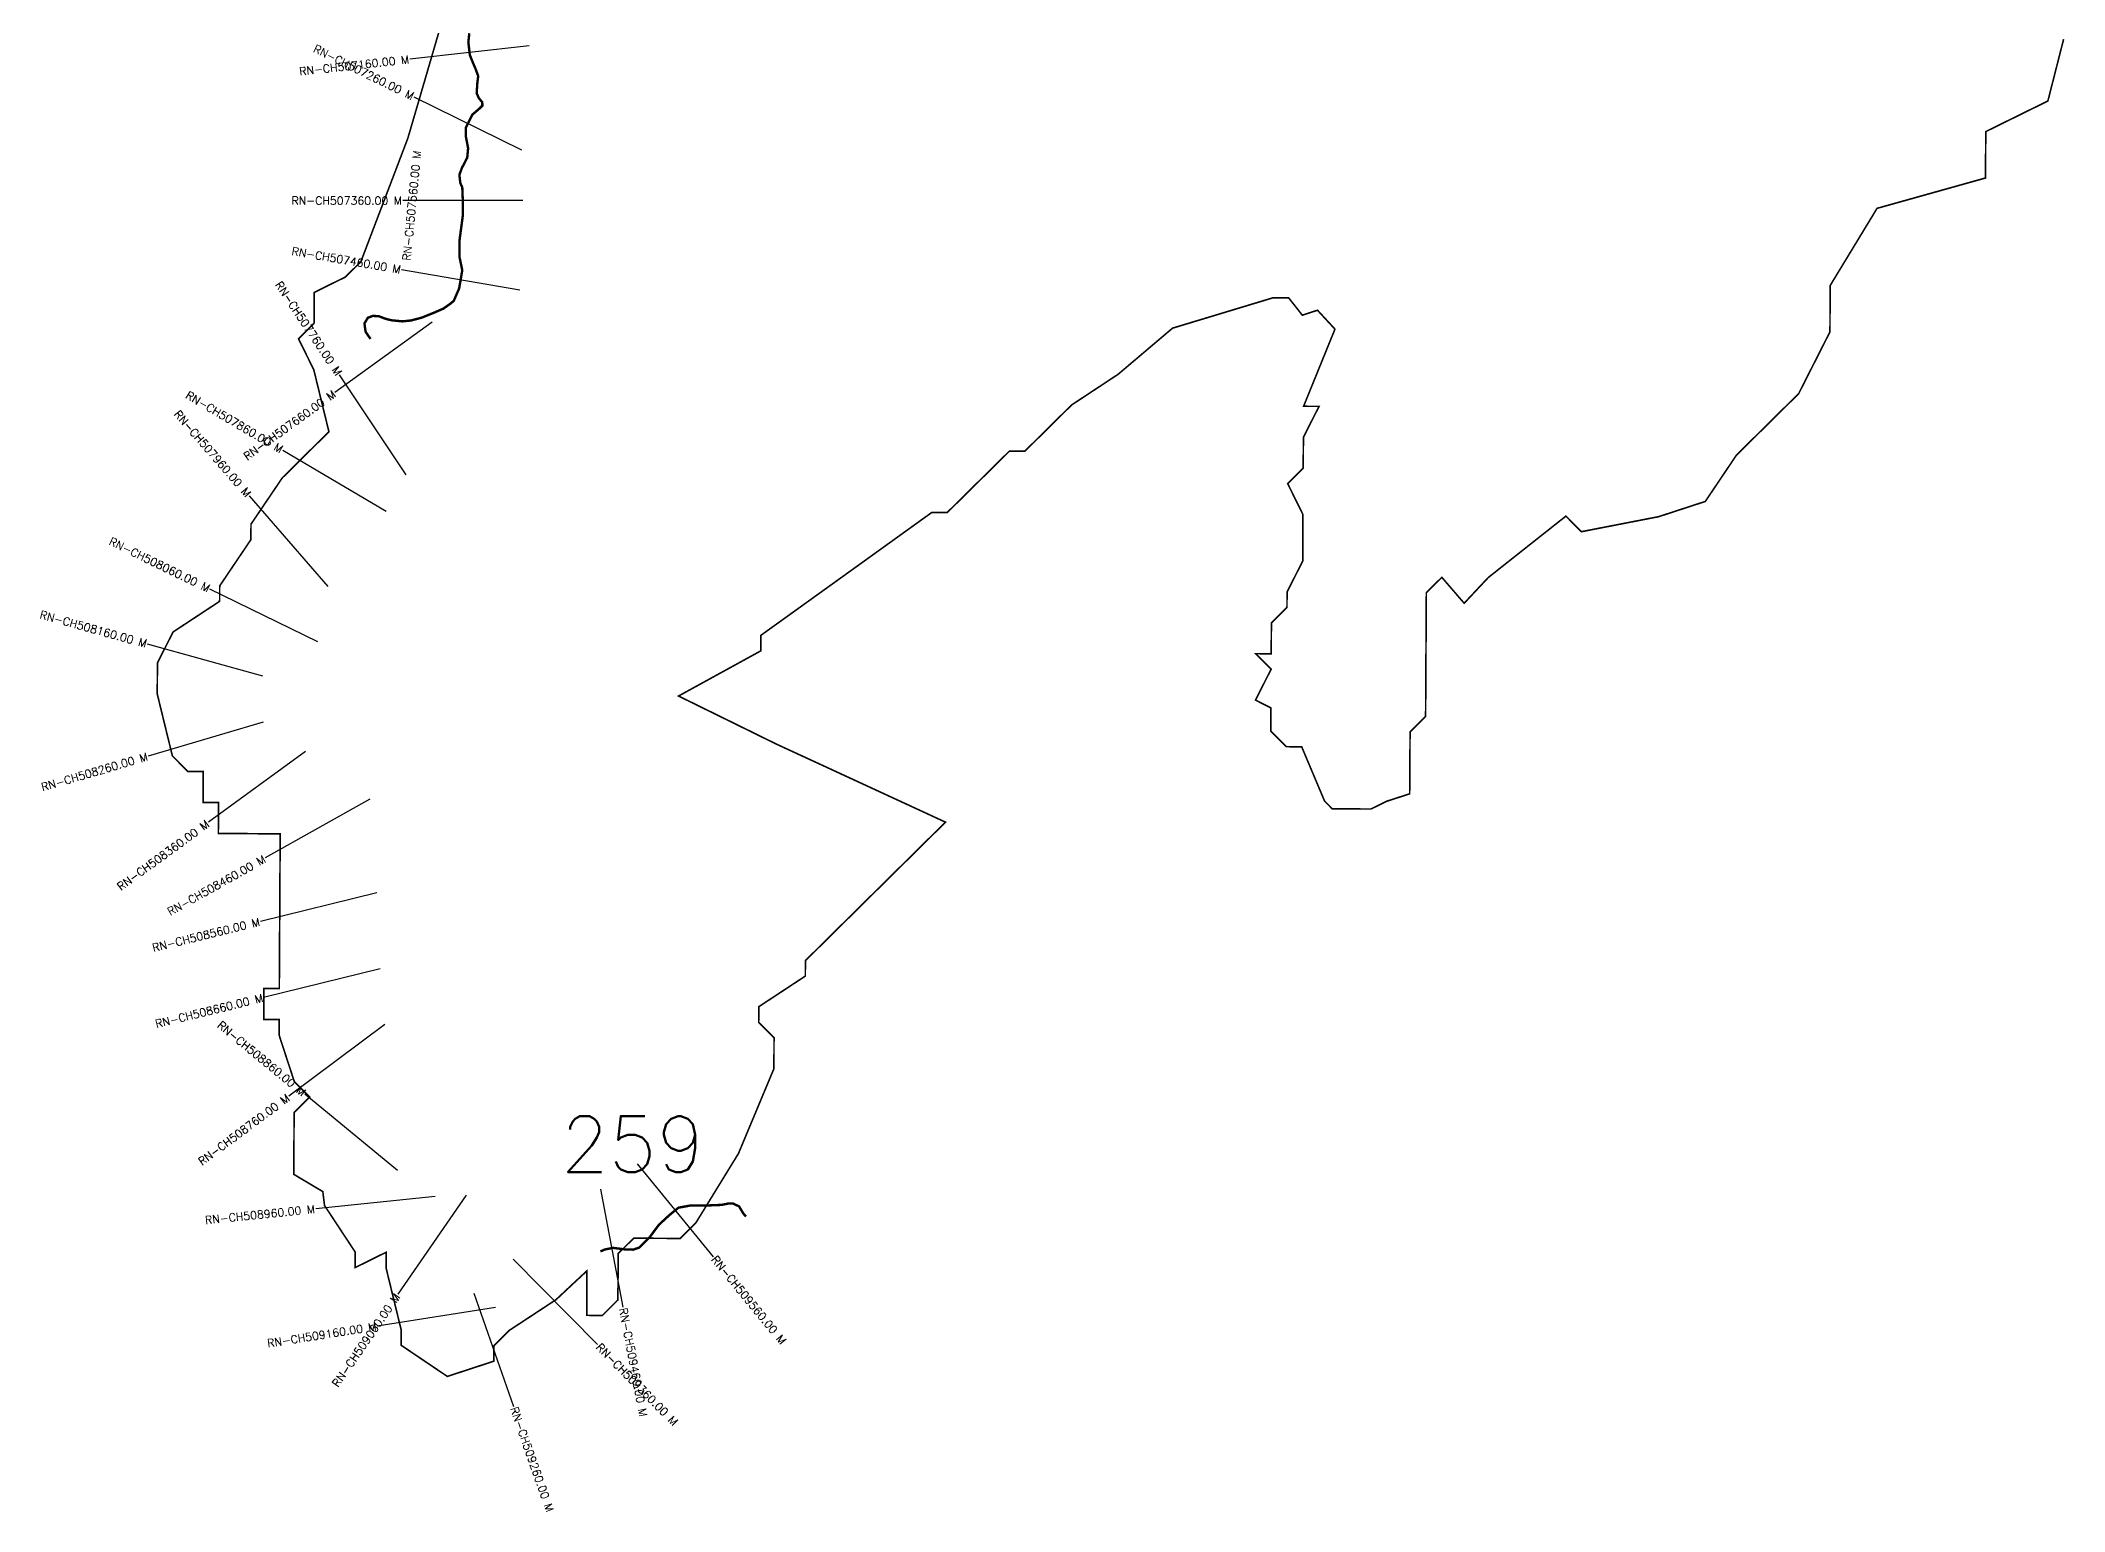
# Model space of a CAD drawing. Header units: metres. Extents: x 314067 to 316756, y 1882384 to 1885956.
# Drawn here: x 314067 to 316597, y 1882384 to 1884222 of the extents above; entities that cross this region are included whole.
import ezdxf
from ezdxf.enums import TextEntityAlignment as Align

# ---------------------------------------------------------------- set-up
doc = ezdxf.new("R2010")
doc.units = ezdxf.units.M
for name, color, linetype in [('CS', 134, 'Continuous'), ('CSMark', 6, 'Continuous'), ('NATURALLY PROTECTED', 3, 'Continuous')]:
    doc.layers.add(name, color=color, linetype=linetype)
doc.styles.get("Standard").update_dxf_attribs({"font": 'simplex.shx'})

msp = doc.modelspace()

# ---------------------------------------------------------------- linework, layer by layer
at = {"color": 6, "const_width": 2, "flags": 128}
msp.add_lwpolyline([(316596.1, 1884224), (316576.4, 1884146.7), (316498.8, 1884108.5), (316498.4, 1884050.5), (316362.9, 1884012.6), (316304.3, 1883916.2), (316304, 1883858.2), (316264.9, 1883781.1), (316187.1, 1883704.2), (316148.2, 1883646.4), (316090, 1883627.4), (315993.3, 1883608.6), (315974, 1883628.1), (315876.9, 1883551.3), (315846.8, 1883519.2), (315818.9, 1883551.6), (315799.5, 1883532.4), (315798.6, 1883377.7), (315779.2, 1883358.5), (315778.7, 1883281.1), (315749.6, 1883271.7), (315730.3, 1883262.1), (315681.9, 1883262.4), (315672.3, 1883272.1), (315643.7, 1883339.9), (315624.4, 1883340), (315605.1, 1883359.4), (315605.3, 1883388.5), (315586, 1883398.2), (315605.5, 1883436.8), (315586.3, 1883456.2), (315605.6, 1883456.1), (315605.9, 1883494.8), (315625.3, 1883514), (315625.5, 1883533.4), (315645, 1883571.9), (315645.3, 1883630), (315626.2, 1883668.7), (315645.6, 1883688), (315645.9, 1883726.6), (315665.4, 1883765.2), (315646.1, 1883765.3), (315685.3, 1883861.7), (315663.5, 1883885.3), (315644.5, 1883879.1), (315627.5, 1883900.7), (315607.7, 1883900.8), (315482.3, 1883862.9), (315414.3, 1883805.3), (315356.1, 1883766.9), (315297.7, 1883709.2), (315278.4, 1883709.3), (315200.6, 1883632.5), (315181.3, 1883632.6), (315074.5, 1883555.8), (314967.7, 1883479.1), (314967.6, 1883459.7), (314864.8, 1883403.3), (314959.9, 1883356.6), (314986.3, 1883343.6), (315041, 1883318.4), (315198.5, 1883245.7), (315023.4, 1883072.7), (315023.3, 1883053.4), (314965.1, 1883015.1), (314965, 1882995.7), (314984.2, 1882976.3), (314984, 1882937.6), (314939.7, 1882831.7), (314886.3, 1882744.8), (314866.8, 1882725.6), (314808.8, 1882725.9), (314789.4, 1882706.7), (314789, 1882648.7), (314769.6, 1882629.4), (314750.2, 1882629.5), (314750.2, 1882685), (314735.1, 1882671), (314711.7, 1882649.1), (314653.4, 1882610.8), (314634, 1882591.6), (314633.9, 1882572.2), (314575.8, 1882553.2), (314518, 1882592.2), (314518.1, 1882611.5), (314499.2, 1882688.9), (314499.3, 1882708.3), (314460.6, 1882689.2), (314460.7, 1882708.5), (314422.3, 1882766.8), (314420.2, 1882784.1), (314383.9, 1882805.7), (314384.3, 1882883), (314403.8, 1882902.2), (314384.5, 1882921.7), (314365.5, 1882979.8), (314365.6, 1882999.1), (314346.3, 1882999.2), (314346.5, 1883037.9), (314365.8, 1883037.9), (314366.9, 1883231.1), (314289.6, 1883231.6), (314289.8, 1883270.2), (314270.5, 1883270.4), (314270.7, 1883309), (314251.4, 1883309.1), (314232.1, 1883328.6), (314213.2, 1883406), (314213.5, 1883444.7), (314233, 1883483.3), (314291.2, 1883521.6), (314291.3, 1883540.9), (314330.3, 1883598.7), (314330.4, 1883618), (314369.5, 1883675.8), (314427.8, 1883733.5), (314408.9, 1883810.9), (314389.8, 1883849.7), (314409.2, 1883868.9), (314409.5, 1883907.6), (314448.2, 1883926.7), (314467.7, 1883945.9), (314476.8, 1883969.8), (314501.7, 1884035.2), (314511.1, 1884059.8), (314526.5, 1884100.3), (314566, 1884235.4)], dxfattribs=at)
at = {"layer": 'CS'}
for p, q in [((314678.1, 1884215.6), (314529, 1884199)), ((314668.8, 1884085.4), (314534.2, 1884151.6)), ((314670.1, 1884022.2), (314520.1, 1884022.2)), ((314666.3, 1883910.3), (314518.5, 1883935.8)), ((314556.9, 1883870.6), (314435.4, 1883782.7)), ((314524.4, 1883679.5), (314441.2, 1883804.4)), ((314499.2, 1883633.9), (314370, 1883710)), ((314426.7, 1883540), (314328.4, 1883653.3)), ((314414, 1883471), (314279.1, 1883536.6)), ((314345.4, 1883428.1), (314200.9, 1883468.2)), ((314345.8, 1883370.7), (314201.9, 1883328.3)), ((314398.4, 1883334), (314277.2, 1883245.6)), ((314479.1, 1883274.5), (314348.3, 1883201)), ((314487.9, 1883157.6), (314342.2, 1883121.7)), ((314491.7, 1883062.6), (314346, 1883026.7)), ((314497.9, 1882992.9), (314377.7, 1882903.3)), ((314513.6, 1882810.5), (314397.9, 1882905.9)), ((314813.2, 1882818.8), (314908.3, 1882702.8)), ((314599.3, 1882779.6), (314514.1, 1882656.1)), ((314767.4, 1882787.1), (314795.3, 1882639.7)), ((314560.5, 1882777.9), (314411.3, 1882762.6)), ((314658.1, 1882699.5), (314763.7, 1882592.9)), ((314608.9, 1882657.2), (314658.6, 1882515.6)), ((314636.2, 1882639.5), (314488, 1882616))]:
    msp.add_line(p, q, dxfattribs=at)
at = {"layer": 'NATURALLY PROTECTED', "const_width": 3, "flags": 128}
for points in [[(314603.3, 1884231.4), (314602.1, 1884220.2), (314603.9, 1884204.4), (314607.4, 1884195.5), (314611.2, 1884186.6), (314614.4, 1884177.9), (314613.3, 1884168.9), (314612.5, 1884156.3), (314615.2, 1884150.4), (314619.5, 1884145.1), (314619.6, 1884140.9), (314616.1, 1884137.4), (314606.9, 1884129.5), (314599, 1884113.5), (314599, 1884102.3), (314601.8, 1884087.7), (314600.7, 1884075.9), (314594, 1884063), (314590.9, 1884054.6), (314592, 1884044.4), (314594.5, 1884038.8), (314595.1, 1884023.7), (314595.1, 1884002.9), (314591.2, 1883973.8), (314590.9, 1883952.4), (314594.5, 1883935.3), (314590.6, 1883912.6), (314583.8, 1883896.9), (314579, 1883893), (314570.8, 1883887.3), (314558.9, 1883882.1), (314543.7, 1883876), (314530.4, 1883872.5), (314519.6, 1883871.4), (314506.5, 1883872.7), (314498.9, 1883874.5), (314489.9, 1883877.9), (314482.6, 1883878.2), (314476.5, 1883875.9), (314472.2, 1883868.9), (314473.6, 1883858.5), (314479.8, 1883849.4)], [(314767.2, 1882709.3), (314772.3, 1882711.7), (314783, 1882713.8), (314799.4, 1882711.7), (314808.3, 1882711.6), (314815.6, 1882714.2), (314828.4, 1882726.7), (314840.3, 1882742.7), (314853.3, 1882754.7), (314864.7, 1882764), (314879.9, 1882766.8), (314896, 1882766.6), (314918.5, 1882767.5), (314926.4, 1882769.1), (314933, 1882769.1), (314940.4, 1882765.7), (314945.5, 1882757.2), (314949.1, 1882752.9)]]:
    msp.add_lwpolyline(points, dxfattribs=at)

# ---------------------------------------------------------------- texts
at = {"insert": (314717.5, 1882878.4), "char_height": 70, "attachment_point": 1}
msp.add_mtext_dynamic_manual_height_columns('259', width=95.172, gutter_width=1, heights=[0], dxfattribs=at)
at = {"layer": 'CSMark'}
for s, rotation, p in [('RN-CH507160.00 M', 6.3661, (314528, 1884198.9)), ('RN-CH507260.00 M', 333.8057, (314533.3, 1884152.1)), ('RN-CH507460.00 M', 350.2042, (314517.5, 1883936)), ('RN-CH507760.00 M', 303.6735, (314440.7, 1883805.2)), ('RN-CH507860.00 M', 329.5098, (314369.1, 1883710.5)), ('RN-CH507660.00 M', 35.884, (314434.6, 1883782.1)), ('RN-CH507960.00 M', 310.9714, (314327.7, 1883654)), ('RN-CH508060.00 M', 334.0617, (314278.2, 1883537.1)), ('RN-CH508160.00 M', 344.4701, (314199.9, 1883468.5)), ('RN-CH508260.00 M', 16.4006, (314201, 1883328)), ('RN-CH508360.00 M', 36.0952, (314276.4, 1883245)), ('RN-CH508460.00 M', 29.3402, (314347.4, 1883200.5)), ('RN-CH508560.00 M', 13.8439, (314341.2, 1883121.4)), ('RN-CH508660.00 M', 13.848, (314345.1, 1883026.4)), ('RN-CH508860.00 M', 320.5181, (314397.1, 1882906.5)), ('RN-CH508760.00 M', 36.6806, (314376.9, 1882902.7)), ('RN-CH508960.00 M', 5.8634, (314410.3, 1882762.5)), ('RN-CH509060.00 M', 55.3933, (314513.5, 1882655.3)), ('RN-CH509160.00 M', 8.9871, (314487.1, 1882615.9))]:
    msp.add_text(s, height=10, rotation=rotation, dxfattribs=at).set_placement(p, align=Align.MIDDLE_RIGHT)
for s, rotation, p in [('RN-CH507560.00 M', 84.4742, (314524.8, 1883947.3)), ('RN-CH509560.00 M', 309.3505, (314908.9, 1882702)), ('RN-CH509460.00 M', 280.7037, (314795.4, 1882638.8)), ('RN-CH509360.00 M', 314.7136, (314764.4, 1882592.2)), ('RN-CH509260.00 M', 289.3218, (314658.9, 1882514.7))]:
    msp.add_text(s, height=10, rotation=rotation, dxfattribs=at).set_placement(p, align=Align.MIDDLE_LEFT)
msp.add_text('RN-CH507360.00 M', height=10, dxfattribs=at).set_placement((314519.1, 1884022.2), align=Align.MIDDLE_RIGHT)

doc.saveas('drawing.dxf')
